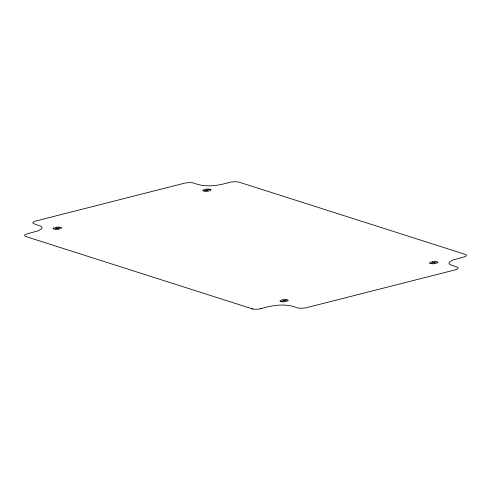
<?xml version="1.0" encoding="UTF-8"?>
<svg xmlns="http://www.w3.org/2000/svg" width="491" height="491" viewBox="0 0 491 491"><rect width="100%" height="100%" fill="white"/><g stroke="black" fill="none" stroke-linecap="round" stroke-linejoin="round"><path stroke-width="0.74" d="M261.648 308.458L260.027 308.864A6.352 1.694 -4.2 0 1 252.804 309.005L251.674 308.655M260.267 308.808C272.069 305.328 285.203 302.922 297.006 307.759A7.181 1.921 -4.2 0 0 306.979 307.562L455.114 269.89A7.181 1.921 -4.2 0 0 456.918 267.092L449.909 264.557L449.001 263.495L449.21 262.329L452.837 260.021L463.375 257.161A7.181 1.921 -4.2 0 0 465.18 254.356L239.326 182.229A7.181 1.921 -4.2 0 0 229.352 182.425C217.973 185.776 205.33 187.746 193.994 183.125A7.181 1.921 -4.2 0 0 184.021 183.315L35.886 220.987A7.181 1.921 -4.2 0 0 34.082 223.792L41.091 226.32L41.999 227.388L41.79 228.548L38.163 230.862L27.625 233.722A7.181 1.921 -4.2 0 0 25.82 236.521L252.632 308.956M204.569 189.458L205.042 189.36M208.755 191.048L209.234 190.95M54.967 227.505L55.446 227.407M59.159 229.088L59.638 228.99M431.362 261.887L431.841 261.789M435.554 263.477L436.033 263.379M281.766 299.933L282.245 299.835M285.958 301.517L286.431 301.419M205.876 189.876L207.92 190.533M432.798 262.347L434.615 262.93M56.281 227.922L58.325 228.573M283.203 300.388L285.124 301.001M437.309 261.887L430.085 263.379M210.51 189.458L203.286 190.95M287.714 299.933L280.49 301.419M60.915 227.505L53.691 228.99M287.953 300.044A4.106 1.099 -4.2 0 1 287.223 301.173M285.48 301.615A4.106 1.099 -4.2 0 1 281.453 301.695M280.244 301.308A4.106 1.099 -4.2 0 1 280.975 300.179M282.718 299.737A4.106 1.099 -4.2 0 1 286.75 299.657M437.555 261.998A4.106 1.099 -4.2 0 1 436.818 263.133M435.081 263.575A4.106 1.099 -4.2 0 1 431.049 263.655M429.84 263.268A4.106 1.099 -4.2 0 1 430.57 262.133M432.313 261.691A4.106 1.099 -4.2 0 1 436.346 261.617M210.756 189.569A4.106 1.099 -4.2 0 1 210.025 190.704M208.282 191.146A4.106 1.099 -4.2 0 1 204.25 191.226M203.041 190.839A4.106 1.099 -4.2 0 1 203.771 189.704M205.514 189.262A4.106 1.099 -4.2 0 1 209.547 189.182M61.16 227.615A4.106 1.099 -4.2 0 1 60.43 228.745M58.687 229.187A4.106 1.099 -4.2 0 1 54.654 229.266M53.445 228.88A4.106 1.099 -4.2 0 1 54.176 227.75M55.919 227.308A4.106 1.099 -4.2 0 1 59.951 227.229"/></g></svg>
